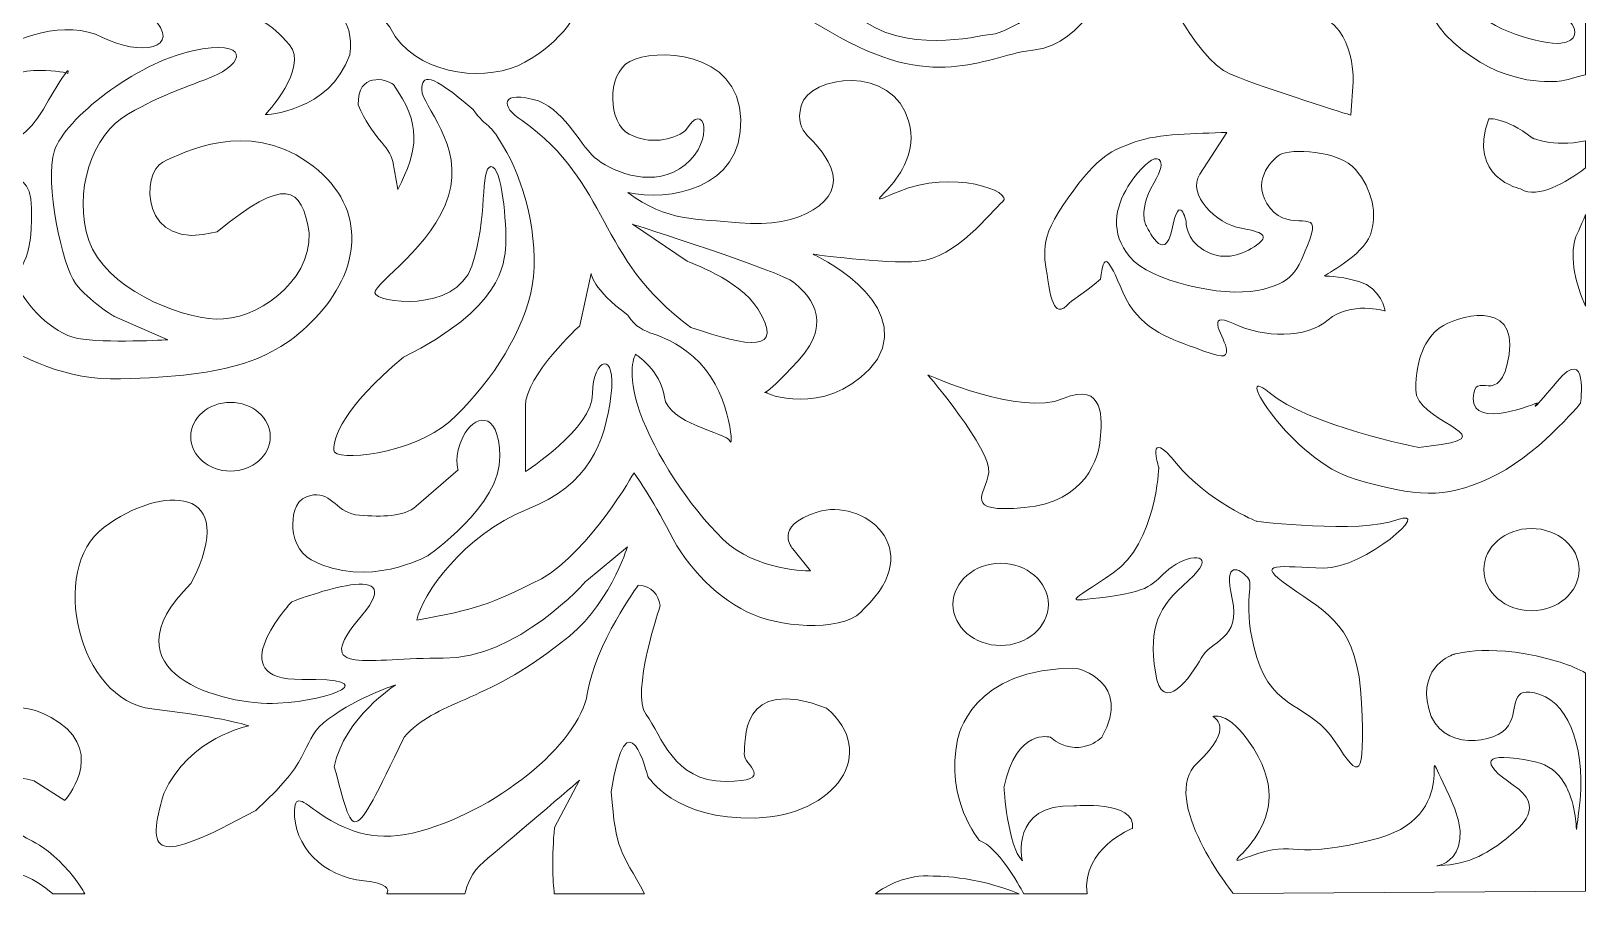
# Model space of a CAD drawing. Header units: millimetres. Extents: x -1204 to 1203, y -590 to 601.
# Drawn here: x 117 to 1203, y -590 to 11 of the extents above; entities that cross this region are included whole.
import ezdxf

# ---------------------------------------------------------------- set-up
doc = ezdxf.new("R2010")
doc.units = ezdxf.units.MM
doc.header["$MEASUREMENT"] = 0
doc.layers.add('Layer 1', color=7, linetype='Continuous')

msp = doc.modelspace()

# ---------------------------------------------------------------- linework, layer by layer
at = {"layer": 'Layer 1', "color": 250, "lineweight": 20}
for points, knots in [([(974.688, 325.651), (1018.2325, 310.6894), (1055.826, 304.6108), (987.2421, 301.7232), (918.6582, 298.8355), (908.7912, 261.9043), (905.1475, 254.9148), (901.5038, 247.9253), (907.5319, 202.8298), (876.4878, 235.7691), (845.4437, 268.7084), (900.7122, 302.7124), (911.6819, 305.5749), (922.6516, 308.4374), (936.1542, 322.8656), (893.6506, 316.1718), (851.1467, 309.4778), (854.4091, 278.6696), (854.4091, 278.6696), (854.4091, 278.6696), (855.1859, 247.6819), (822.6261, 241.7067), (790.0668, 235.7314), (802.1626, 210.2183), (802.1626, 210.2183), (802.1626, 210.2183), (790.3847, 203.1583), (780.2933, 221.5727), (770.2017, 239.987), (770.7538, 264.3445), (785.0408, 277.2775), (799.3278, 290.2105), (816.21, 302.2959), (816.21, 302.2959), (816.21, 302.2959), (836.2772, 319.7858), (814.4465, 313.034), (792.6159, 306.282), (761.6876, 284.9027), (760.3978, 273.4267), (759.108, 261.9507), (758.5094, 226.2069), (751.595, 220.5331), (744.6805, 214.8593), (735.5829, 200.232), (741.425, 192.3758), (747.2672, 184.5197), (741.6811, 172.2158), (717.7222, 197.3888), (693.7632, 222.5618), (699.5283, 250.9181), (709.1694, 260.4108), (718.8109, 269.9035), (750.415, 290.8142), (719.316, 282.8748), (688.2171, 274.9357), (670.7363, 227.1063), (670.7363, 227.1063), (670.7363, 227.1063), (658.0185, 211.1825), (710.1706, 174.0773), (762.3227, 136.9723), (728.5668, 142.2936), (699.1926, 141.7226), (669.8184, 141.1516), (656.9766, 150.054), (649.1068, 159.3158), (641.2371, 168.5776), (633.9811, 189.784), (637.9744, 199.3857), (641.9679, 208.9875), (626.0493, 211.4587), (618.2102, 173.1219), (610.3708, 134.7852), (651.1497, 134.1108), (651.1497, 134.1108), (651.1497, 134.1108), (719.4691, 127.6662), (736.1023, 106.6201), (752.735, 85.5743), (730.5162, 94.3161), (706.3082, 86.3577), (682.1003, 78.3992), (646.6666, 87.7382), (638.6646, 92.3338), (630.6625, 96.9294), (598.7871, 119.9781), (617.533, 90.8063), (636.279, 61.6348), (670.8195, 54.8181), (676.9259, 56.2945), (683.0322, 57.7706), (725.7148, 80.5167), (758.3363, 74.0788), (790.9579, 67.641), (788.9769, 80.4328), (770.4086, 42.8728), (751.8405, 5.3127), (706.2919, 27.373), (706.2919, 27.373), (706.2919, 27.373), (661.722, 40.191), (698.0022, 16.9432), (734.2827, -6.3045), (782.1314, 9.0543), (787.2126, 8.3868), (792.2933, 7.719), (856.0218, 38.7129), (840.5467, 66.5686), (825.0714, 94.4244), (815.671, 88.571), (800.1254, 99.3476), (784.5803, 110.1242), (812.6809, 158.2039), (853.8012, 130.6495), (894.9216, 103.095), (878.7074, 61.0486), (874.3879, 54.5275), (870.0684, 48.0065), (849.9927, 1.0244), (816.5398, -2.4284), (783.0869, -5.8813), (750.2165, -32.5748), (680.3358, 6.3531), (610.4549, 45.2811), (587.8713, 75.2102), (582.8687, 122.4493), (577.8662, 169.6885), (604.4597, 208.346), (630.2217, 237.1128), (655.9839, 265.8798), (716.1389, 306.9631), (773.5823, 320.4283), (835.6948, 343.0266), (931.1436, 340.6126), (974.688, 325.651)], [0, 0, 0, 0, 0.022222222, 0.022222222, 0.022222222, 0.044444444, 0.044444444, 0.044444444, 0.066666667, 0.066666667, 0.066666667, 0.088888889, 0.088888889, 0.088888889, 0.111111111, 0.111111111, 0.111111111, 0.133333333, 0.133333333, 0.133333333, 0.155555556, 0.155555556, 0.155555556, 0.177777778, 0.177777778, 0.177777778, 0.2, 0.2, 0.2, 0.222222222, 0.222222222, 0.222222222, 0.244444444, 0.244444444, 0.244444444, 0.266666667, 0.266666667, 0.266666667, 0.288888889, 0.288888889, 0.288888889, 0.311111111, 0.311111111, 0.311111111, 0.333333333, 0.333333333, 0.333333333, 0.355555556, 0.355555556, 0.355555556, 0.377777778, 0.377777778, 0.377777778, 0.4, 0.4, 0.4, 0.422222222, 0.422222222, 0.422222222, 0.444444444, 0.444444444, 0.444444444, 0.466666667, 0.466666667, 0.466666667, 0.488888889, 0.488888889, 0.488888889, 0.511111111, 0.511111111, 0.511111111, 0.533333333, 0.533333333, 0.533333333, 0.555555556, 0.555555556, 0.555555556, 0.577777778, 0.577777778, 0.577777778, 0.6, 0.6, 0.6, 0.622222222, 0.622222222, 0.622222222, 0.644444444, 0.644444444, 0.644444444, 0.666666667, 0.666666667, 0.666666667, 0.688888889, 0.688888889, 0.688888889, 0.711111111, 0.711111111, 0.711111111, 0.733333333, 0.733333333, 0.733333333, 0.755555556, 0.755555556, 0.755555556, 0.777777778, 0.777777778, 0.777777778, 0.8, 0.8, 0.8, 0.822222222, 0.822222222, 0.822222222, 0.844444444, 0.844444444, 0.844444444, 0.866666667, 0.866666667, 0.866666667, 0.888888889, 0.888888889, 0.888888889, 0.911111111, 0.911111111, 0.911111111, 0.933333333, 0.933333333, 0.933333333, 0.955555556, 0.955555556, 0.955555556, 0.977777778, 0.977777778, 0.977777778, 1, 1, 1, 1]), ([(950.5382, 197.6992), (950.5382, 197.6992), (973.5083, 197.6348), (973.5083, 197.6348), (973.5083, 197.6348), (945.9453, 149.0766), (949.6482, 133.8223), (953.351, 118.568), (954.939, 77.2906), (989.3206, 74.6019), (1023.7022, 71.9129), (1022.5626, 69.5309), (1022.5626, 69.5309), (1022.5626, 69.5309), (989.6999, 44.735), (971.3826, 46.8605), (953.0655, 48.9859), (933.5918, 75.1729), (933.5918, 75.1729), (933.5918, 75.1729), (920.7989, 77.6976), (928.5245, 63.8838), (936.25, 50.07), (972.2974, 25.0808), (1005.928, 22.9125), (1039.5588, 20.7443), (1038.1166, -24.7763), (1038.1166, -24.7763), (1038.1166, -24.7763), (1036.3897, -47.8966), (1036.3897, -47.8966), (1036.3897, -47.8966), (978.8484, -30.2099), (952.6588, -19.4553), (926.469, -8.7008), (899.4947, 55.4616), (899.4947, 55.4616), (899.4947, 55.4616), (907.7996, 121.5993), (916.7685, 135.4698), (925.7375, 149.3406), (934.0764, 162.5909), (938.9966, 168.6955), (943.9168, 174.8), (924.2186, 176.8256), (911.7365, 163.2758), (899.2541, 149.726), (876.9402, 156.7366), (872.9956, 174.2729), (869.0511, 191.8093), (871.1403, 211.5065), (878.4345, 214.9082), (885.7286, 218.3098), (898.0549, 193.9058), (918.8929, 194.2621), (939.7307, 194.6185), (950.5382, 197.6992), (950.5382, 197.6992)], [0, 0, 0, 0, 0.052631579, 0.052631579, 0.052631579, 0.105263158, 0.105263158, 0.105263158, 0.157894737, 0.157894737, 0.157894737, 0.210526316, 0.210526316, 0.210526316, 0.263157895, 0.263157895, 0.263157895, 0.315789474, 0.315789474, 0.315789474, 0.368421053, 0.368421053, 0.368421053, 0.421052632, 0.421052632, 0.421052632, 0.473684211, 0.473684211, 0.473684211, 0.526315789, 0.526315789, 0.526315789, 0.578947368, 0.578947368, 0.578947368, 0.631578947, 0.631578947, 0.631578947, 0.684210526, 0.684210526, 0.684210526, 0.736842105, 0.736842105, 0.736842105, 0.789473684, 0.789473684, 0.789473684, 0.842105263, 0.842105263, 0.842105263, 0.894736842, 0.894736842, 0.894736842, 0.947368421, 0.947368421, 0.947368421, 1, 1, 1, 1]), ([(1123.4565, 86.6905), (1123.4565, 86.6905), (1122.2534, 72.6689), (1131.0845, 60.2533), (1139.9156, 47.8376), (1154.3405, 42.4727), (1165.0245, 46.9654), (1175.7088, 51.4581), (1177.1177, 82.8835), (1168.438, 99.8767), (1159.7581, 116.8701), (1141.8435, 134.072), (1122.8771, 141.8299), (1103.9108, 149.5878), (1111.1432, 133.5433), (1111.24, 125.2951), (1111.3371, 117.047), (1093.9028, 81.7075), (1092.7017, 73.336), (1091.5006, 64.9643), (1075.0654, 31.8932), (1108.1013, 2.439), (1141.1369, -27.015), (1173.7347, -25.0021), (1181.5221, -24.2618), (1186.3214, -23.8053), (1193.4336, -21.3138), (1199.95, -19.7585), (1199.95, -19.7585), (1199.95, 39.7892), (1199.95, 39.7892), (1177.4401, 33.374), (1183.6819, 23.9115), (1188.8254, 17.7197), (1194.5136, 10.8725), (1194.4613, 3.6965), (1182.58, 2.1321), (1170.6989, 0.568), (1130.4183, 12.1666), (1121.4882, 27.1805), (1112.5583, 42.1941), (1117.653, 50.9361), (1115.5135, 70.0725), (1115.194, 82.0503), (1123.2864, 86.3051), (1123.4565, 86.6905)], [0, 0, 0, 0, 0.066666667, 0.066666667, 0.066666667, 0.133333333, 0.133333333, 0.133333333, 0.2, 0.2, 0.2, 0.266666667, 0.266666667, 0.266666667, 0.333333333, 0.333333333, 0.333333333, 0.4, 0.4, 0.4, 0.466666667, 0.466666667, 0.466666667, 0.533333333, 0.533333333, 0.533333333, 0.6, 0.6, 0.6, 0.666666667, 0.666666667, 0.666666667, 0.733333333, 0.733333333, 0.733333333, 0.8, 0.8, 0.8, 0.866666667, 0.866666667, 0.866666667, 0.933333333, 0.933333333, 0.933333333, 1, 1, 1, 1]), ([(387.6535, 44.4003), (387.6535, 44.4003), (297.3244, 79.8393), (240.6061, 77.3749), (183.8876, 74.9105), (59.4013, 49.0515), (38.9409, -19.8131), (18.4801, -88.6777), (35.5375, -137.6879), (45.2429, -155.182), (54.9482, -172.6763), (104.398, -233.4875), (179.6864, -231.5439), (254.9748, -229.6005), (288.6416, -219.1643), (318.0512, -186.1897), (347.4606, -153.2153), (351.942, -110.0591), (309.9284, -80.5556), (267.9147, -51.0521), (223.8005, -73.6136), (209.0957, -80.5556), (194.3911, -87.4976), (192.2902, -143.9595), (246.9079, -129.1495), (294.1731, -90.6089), (305.9044, -96.8234), (311.1468, -130.1561), (311.9776, -164.9468), (273.4774, -191.1948), (246.2775, -189.892), (219.0776, -188.5893), (169.1414, -168.2674), (157.6714, -135.2587), (146.2013, -102.2498), (159.9395, -60.8755), (185.1475, -46.9916), (210.3557, -33.1075), (218.3811, -31.1285), (242.7066, -21.5486), (267.0323, -11.9685), (269.6794, 5.4905), (229.7665, -3.1871), (189.8535, -11.8646), (141.076, -50.4272), (133.6815, -72.6072), (126.2872, -94.7868), (139.3115, -153.0993), (148.3864, -165.1436), (157.461, -177.1883), (175.4849, -188.1565), (175.4849, -188.1565), (175.4849, -188.1565), (212.6249, -204.3313), (212.6249, -204.3313), (212.6249, -204.3313), (168.4265, -206.7958), (149.9408, -203.3248), (131.455, -199.8537), (113.5572, -179.2357), (108.2631, -167.3305), (102.9694, -155.4254), (118.9767, -157.8202), (117.7584, -112.7668), (116.7113, -74.0492), (84.0778, -99.8779), (74.9202, -107.9074), (73.4215, -109.2217), (72.5516, -110.0591), (72.5516, -110.0591), (72.5516, -110.0591), (62.0483, -143.0336), (62.0483, -143.0336), (62.0483, -143.0336), (45.2429, -99.646), (62.0483, -82.2911), (78.8537, -64.9361), (104.9442, -80.1739), (125.951, -43.7284), (146.9578, -7.283), (142.9666, -18.8065), (142.9666, -18.8065), (142.9666, -18.8065), (109.5659, -9.8857), (86.4585, -28.9763), (63.3511, -48.0667), (53.3111, -62.1712), (53.3096, -61.6387), (53.308, -61.1064), (71.0269, -19.6018), (88.2645, -6.8316), (105.5024, 5.9384), (141.543, 19.2488), (167.0823, 6.2193), (192.6215, -6.8101), (224.5569, -2.5622), (201.1134, 20.9362), (177.6701, 44.4346), (161.5782, 44.9556), (171.2836, 47.8713), (180.9889, 50.787), (210.3142, 43.4977), (243.925, 31.3493), (277.5358, 19.2008), (283.6278, 17.0836), (297.3244, 1.0129), (311.0208, -15.0579), (280.5188, -47.5811), (280.5188, -47.5811), (280.5188, -47.5811), (325.1654, -45.9421), (339.3376, -5.9291), (343.1199, 19.9069), (328.3731, 30.4353), (288.0395, 54.8134), (288.0395, 54.8134), (354.7147, 42.5961), (370.848, 6.9483), (391.393, -21.4103), (436.4215, -24.8095), (461.1772, -11.1357), (485.933, 2.5382), (502.3131, 24.3998), (501.0902, 40.9294), (454.4547, 26.779), (424.5831, 27.9359), (387.6535, 44.4003)], [0, 0, 0, 0, 0.023809524, 0.023809524, 0.023809524, 0.047619048, 0.047619048, 0.047619048, 0.071428571, 0.071428571, 0.071428571, 0.095238095, 0.095238095, 0.095238095, 0.119047619, 0.119047619, 0.119047619, 0.142857143, 0.142857143, 0.142857143, 0.166666667, 0.166666667, 0.166666667, 0.19047619, 0.19047619, 0.19047619, 0.214285714, 0.214285714, 0.214285714, 0.238095238, 0.238095238, 0.238095238, 0.261904762, 0.261904762, 0.261904762, 0.285714286, 0.285714286, 0.285714286, 0.30952381, 0.30952381, 0.30952381, 0.333333333, 0.333333333, 0.333333333, 0.357142857, 0.357142857, 0.357142857, 0.380952381, 0.380952381, 0.380952381, 0.404761905, 0.404761905, 0.404761905, 0.428571429, 0.428571429, 0.428571429, 0.452380952, 0.452380952, 0.452380952, 0.476190476, 0.476190476, 0.476190476, 0.5, 0.5, 0.5, 0.523809524, 0.523809524, 0.523809524, 0.547619048, 0.547619048, 0.547619048, 0.571428571, 0.571428571, 0.571428571, 0.595238095, 0.595238095, 0.595238095, 0.619047619, 0.619047619, 0.619047619, 0.642857143, 0.642857143, 0.642857143, 0.666666667, 0.666666667, 0.666666667, 0.69047619, 0.69047619, 0.69047619, 0.714285714, 0.714285714, 0.714285714, 0.738095238, 0.738095238, 0.738095238, 0.761904762, 0.761904762, 0.761904762, 0.785714286, 0.785714286, 0.785714286, 0.80952381, 0.80952381, 0.80952381, 0.833333333, 0.833333333, 0.833333333, 0.857142857, 0.857142857, 0.857142857, 0.880952381, 0.880952381, 0.880952381, 0.904761905, 0.904761905, 0.904761905, 0.928571429, 0.928571429, 0.928571429, 0.952380952, 0.952380952, 0.952380952, 0.976190476, 0.976190476, 0.976190476, 1, 1, 1, 1]), ([(459.3106, -51.6521), (521.4757, -95.7286), (510.275, -146.8925), (576.742, -195.6496), (617.3565, -209.7577), (642.6869, -213.567), (623.447, -182.7172), (610.3832, -162.0868), (574.7133, -150.0036), (574.2374, -149.6804), (574.2374, -149.6804), (536.1562, -123.8155), (536.1562, -123.8155), (536.1562, -123.8155), (640.0541, -156.9814), (648.3362, -164.2), (656.6189, -171.4187), (678.5624, -189.6537), (651.5241, -219.0456), (624.486, -248.4377), (627.212, -239.1973), (630.0785, -241.3835), (632.9453, -243.5697), (677.0398, -257.8432), (706.9241, -217.8699), (730.1911, -176.0744), (661.9268, -144.6955), (661.9268, -144.6955), (661.9268, -144.6955), (710.0972, -151.6673), (735.6415, -149.6687), (761.1855, -147.6702), (786.0751, -115.0449), (794.0158, -108.1202), (801.9567, -101.1953), (758.9323, -85.187), (721.2972, -101.1953), (683.6618, -117.2036), (739.6755, -93.524), (728.697, -52.6515), (717.7188, -11.7791), (659.3793, -20.2261), (653.6871, -41.3885), (647.9948, -62.5508), (664.5132, -61.4939), (674.2931, -84.4773), (684.0734, -107.4606), (653.0694, -127.2499), (610.6849, -122.8715), (580.3776, -119.7407), (560.5676, -122.3951), (532.9179, -101.8037), (560.7734, -107.9366), (612.8942, -99.8833), (611.5787, -50.9232), (610.2632, -1.9631), (551.0871, -1.3675), (534.341, -10.464), (517.595, -19.5606), (519.4431, -53.9148), (533.8602, -61.1829), (548.2775, -68.4511), (563.7084, -65.6507), (573.1559, -58.7062), (586.427, -36.049), (593.8799, -65.5183), (572.8712, -82.4941), (551.8625, -99.4701), (523.7933, -87.8161), (511.9641, -79.1396), (500.135, -70.4629), (490.8603, -46.2205), (470.6952, -37.9907), (443.9698, -29.7609), (444.0554, -42.1997), (459.3106, -51.6521)], [0, 0, 0, 0, 0.04, 0.04, 0.04, 0.08, 0.08, 0.08, 0.12, 0.12, 0.12, 0.16, 0.16, 0.16, 0.2, 0.2, 0.2, 0.24, 0.24, 0.24, 0.28, 0.28, 0.28, 0.32, 0.32, 0.32, 0.36, 0.36, 0.36, 0.4, 0.4, 0.4, 0.44, 0.44, 0.44, 0.48, 0.48, 0.48, 0.52, 0.52, 0.52, 0.56, 0.56, 0.56, 0.6, 0.6, 0.6, 0.64, 0.64, 0.64, 0.68, 0.68, 0.68, 0.72, 0.72, 0.72, 0.76, 0.76, 0.76, 0.8, 0.8, 0.8, 0.84, 0.84, 0.84, 0.88, 0.88, 0.88, 0.92, 0.92, 0.92, 0.96, 0.96, 0.96, 1, 1, 1, 1]), ([(389.525, -30.3839), (389.525, -40.965), (419.1579, -68.9984), (408.1358, -104.1526), (397.1134, -139.307), (356.85, -164.4115), (356.85, -171.5573), (356.85, -178.7029), (412.9076, -186.0348), (424.2922, -153.0456), (435.6767, -120.0564), (429.8304, -84.4434), (437.6147, -83.7288), (445.3989, -83.0143), (448.6598, -124.2207), (447.9058, -138.1212), (447.1516, -152.0217), (445.08, -182.3002), (376.7727, -216.395), (333.5485, -252.6334), (328.1374, -272.5284), (328.1374, -281.1032), (328.1374, -289.678), (383.4101, -284.0084), (408.9451, -261.1625), (434.4804, -238.3165), (457.7166, -203.2866), (465.0979, -172.8283), (472.8873, -140.6854), (462.1122, -97.854), (448.7911, -73.9757), (435.4699, -50.0973), (435.4443, -58.363), (425.157, -43.8691), (394.8136, -17.7568), (389.525, -19.8027), (389.525, -30.3839)], [0, 0, 0, 0, 0.083333333, 0.083333333, 0.083333333, 0.166666667, 0.166666667, 0.166666667, 0.25, 0.25, 0.25, 0.333333333, 0.333333333, 0.333333333, 0.416666667, 0.416666667, 0.416666667, 0.5, 0.5, 0.5, 0.583333333, 0.583333333, 0.583333333, 0.666666667, 0.666666667, 0.666666667, 0.75, 0.75, 0.75, 0.833333333, 0.833333333, 0.833333333, 0.916666667, 0.916666667, 0.916666667, 1, 1, 1, 1]), ([(369.6794, -26.6672), (364.6568, -22.3805), (344.4073, -17.8731), (345.2438, -40.7322), (354.2767, -63.5911), (367.2008, -69.0685), (369.2104, -80.2481), (369.2104, -80.2481), (372.6987, -99.6569), (372.6987, -99.6569), (387.2502, -71.9047), (389.2774, -53.8714), (369.6794, -26.6672)], [0, 0, 0, 0, 0.25, 0.25, 0.25, 0.5, 0.5, 0.5, 0.75, 0.75, 0.75, 1, 1, 1, 1]), ([(1199.95, -84.688), (1186.2016, -94.9485), (1166.5862, -106.4622), (1154.9711, -99.3794), (1154.9711, -99.3794), (1116.9016, -91.4219), (1132.4964, -50.4968), (1132.4964, -50.4968), (1143.5044, -48.9813), (1162.7686, -63.7596), (1162.7686, -63.7596), (1176.0003, -70.6101), (1199.95, -65.797), (1199.95, -65.797), (1199.95, -84.688), (1199.95, -84.688)], [0, 0, 0, 0, 0.2, 0.2, 0.2, 0.4, 0.4, 0.4, 0.6, 0.6, 0.6, 0.8, 0.8, 0.8, 1, 1, 1, 1]), ([(950.174, -59.9412), (928.4236, -60.7928), (902.6938, -60.5862), (886.3307, -66.5913), (869.9675, -72.5965), (861.1446, -75.1251), (839.5849, -105.4322), (818.0248, -135.7394), (822.7995, -143.9535), (826.1945, -166.7576), (829.5894, -189.5618), (836.6262, -182.5935), (839.0607, -179.8929), (841.4951, -177.1923), (849.6006, -172.7104), (862.0765, -162.1689), (864.6283, -143.1944), (866.9463, -146.0706), (877.7038, -171.0973), (888.4612, -196.1238), (908.3234, -202.8364), (927.5031, -209.7933), (946.6829, -216.7505), (950.2886, -217.7296), (949.8777, -211.039), (949.4671, -204.3485), (933.4136, -182.9607), (954.7118, -193.0424), (976.01, -203.1242), (1005.2493, -203.6375), (1020.6292, -190.4567), (1036.0092, -177.2756), (1060.2675, -184.1184), (1060.2675, -184.1184), (1060.2675, -184.1184), (1057.654, -168.1565), (1041.9571, -163.6796), (1026.2604, -159.2027), (1018.0717, -160.3544), (1018.0718, -159.8219), (1018.0719, -159.2895), (1044.7582, -145.7982), (1050.0383, -131.2997), (1055.3183, -116.8014), (1051.3169, -99.6087), (1039.809, -85.8757), (1028.3011, -72.143), (993.8708, -71.1164), (987.2549, -75.3891), (980.6391, -79.662), (966.1858, -94.7245), (980.2511, -112.6828), (994.3162, -130.6411), (1016.7932, -111.2286), (1007.8428, -134.469), (998.8921, -157.7091), (995.9274, -165.0108), (971.3956, -169.9251), (946.8638, -174.839), (896.6468, -163.5725), (882.5819, -146.6706), (868.5166, -129.7687), (872.3057, -112.2851), (881.2562, -97.4959), (890.2068, -82.7068), (899.1572, -78.4813), (899.1572, -78.4813), (899.1572, -78.4813), (910.6651, -75.312), (899.1572, -95.3833), (887.6495, -115.4542), (894.0428, -124.9615), (894.0428, -124.9615), (894.0428, -124.9615), (906.8292, -153.4837), (911.9439, -127.0742), (917.0585, -100.6651), (921.7639, -121.8521), (921.7639, -121.8521), (921.7639, -121.8521), (921.1893, -134.5286), (933.9758, -141.9232), (946.7623, -149.3178), (958.8807, -146.166), (969.0739, -139.537), (979.2671, -132.908), (978.1178, -129.8458), (960.2167, -126.6768), (942.3156, -123.5075), (922.1942, -103.1929), (931.3462, -88.9854), (931.3462, -88.9854), (950.174, -59.9412), (950.174, -59.9412)], [0, 0, 0, 0, 0.032258065, 0.032258065, 0.032258065, 0.064516129, 0.064516129, 0.064516129, 0.096774194, 0.096774194, 0.096774194, 0.129032258, 0.129032258, 0.129032258, 0.161290323, 0.161290323, 0.161290323, 0.193548387, 0.193548387, 0.193548387, 0.225806452, 0.225806452, 0.225806452, 0.258064516, 0.258064516, 0.258064516, 0.290322581, 0.290322581, 0.290322581, 0.322580645, 0.322580645, 0.322580645, 0.35483871, 0.35483871, 0.35483871, 0.387096774, 0.387096774, 0.387096774, 0.419354839, 0.419354839, 0.419354839, 0.451612903, 0.451612903, 0.451612903, 0.483870968, 0.483870968, 0.483870968, 0.516129032, 0.516129032, 0.516129032, 0.548387097, 0.548387097, 0.548387097, 0.580645161, 0.580645161, 0.580645161, 0.612903226, 0.612903226, 0.612903226, 0.64516129, 0.64516129, 0.64516129, 0.677419355, 0.677419355, 0.677419355, 0.709677419, 0.709677419, 0.709677419, 0.741935484, 0.741935484, 0.741935484, 0.774193548, 0.774193548, 0.774193548, 0.806451613, 0.806451613, 0.806451613, 0.838709677, 0.838709677, 0.838709677, 0.870967742, 0.870967742, 0.870967742, 0.903225806, 0.903225806, 0.903225806, 0.935483871, 0.935483871, 0.935483871, 0.967741935, 0.967741935, 0.967741935, 1, 1, 1, 1]), ([(1199.95, -180.9542), (1193.3054, -166.1092), (1188.3351, -148.0998), (1193.0408, -132.7259), (1193.0408, -132.7259), (1196.4292, -125.8133), (1199.95, -117.1192), (1199.95, -117.1192), (1199.95, -180.9542), (1199.95, -180.9542)], [0, 0, 0, 0, 0.333333333, 0.333333333, 0.333333333, 0.666666667, 0.666666667, 0.666666667, 1, 1, 1, 1]), ([(507.3693, -158.0833), (507.3693, -158.0833), (499.6183, -194.3518), (499.6183, -194.3518), (499.6183, -194.3518), (461.612, -229.2938), (461.612, -250.3931), (461.612, -271.4926), (461.612, -296.1086), (461.612, -296.1086), (461.612, -296.1086), (508.4336, -266.2178), (508.4336, -241.6018), (508.4336, -216.9859), (525.4597, -210.8318), (521.2031, -243.3602), (516.9467, -275.8883), (506.4795, -305.0838), (462.6759, -322.4829), (418.8723, -339.8819), (389.2509, -381.8709), (386.0586, -399.4538), (428.1287, -391.8448), (435.9816, -389.0145), (472.7295, -370.8357), (507.0952, -350.689), (537.165, -296.9878), (537.165, -296.9878), (537.165, -296.9878), (550.2441, -315.0501), (562.1044, -338.7867), (573.9644, -362.5238), (596.911, -386.0049), (620.322, -395.6755), (643.7328, -405.346), (686.1431, -407.7597), (697.8485, -391.056), (741.8421, -349.1062), (696.4203, -314.1294), (664.8606, -324.2411), (633.3009, -334.3529), (647.8344, -349.7363), (647.8344, -349.7363), (647.8344, -349.7363), (660.2055, -365.158), (660.2055, -365.158), (660.2055, -365.158), (622.4732, -365.8901), (599.0626, -343.0324), (575.6516, -320.1749), (551.6603, -283.6535), (541.4217, -254.7889), (531.1828, -225.9244), (538.3181, -214.4218), (538.3181, -214.4218), (538.3181, -214.4218), (556.2302, -225.8123), (558.4477, -244.2393), (560.6649, -262.6661), (601.5003, -268.7081), (604.2053, -275.0092), (606.91, -281.3103), (603.8957, -237.2797), (578.6661, -216.1066), (553.4366, -194.9337), (544.614, -204.6778), (532.9086, -187.095), (507.9211, -168.7319), (507.3693, -158.0833), (507.3693, -158.0833)], [0, 0, 0, 0, 0.043478261, 0.043478261, 0.043478261, 0.086956522, 0.086956522, 0.086956522, 0.130434783, 0.130434783, 0.130434783, 0.173913043, 0.173913043, 0.173913043, 0.217391304, 0.217391304, 0.217391304, 0.260869565, 0.260869565, 0.260869565, 0.304347826, 0.304347826, 0.304347826, 0.347826087, 0.347826087, 0.347826087, 0.391304348, 0.391304348, 0.391304348, 0.434782609, 0.434782609, 0.434782609, 0.47826087, 0.47826087, 0.47826087, 0.52173913, 0.52173913, 0.52173913, 0.565217391, 0.565217391, 0.565217391, 0.608695652, 0.608695652, 0.608695652, 0.652173913, 0.652173913, 0.652173913, 0.695652174, 0.695652174, 0.695652174, 0.739130435, 0.739130435, 0.739130435, 0.782608696, 0.782608696, 0.782608696, 0.826086957, 0.826086957, 0.826086957, 0.869565217, 0.869565217, 0.869565217, 0.913043478, 0.913043478, 0.913043478, 0.956521739, 0.956521739, 0.956521739, 1, 1, 1, 1]), ([(1166.2885, -248.1303), (1166.2885, -248.1303), (1121.3044, -267.3561), (1121.7312, -245.0749), (1122.1578, -222.7938), (1140.6567, -254.2135), (1146.6177, -214.6347), (1152.5784, -175.056), (1109.3173, -188.002), (1098.5482, -195.8708), (1087.7789, -203.7394), (1082.1085, -217.2421), (1081.614, -239.0451), (1081.1195, -260.8481), (1141.1787, -271.1615), (1099.2729, -277.1074), (1099.2729, -277.1074), (1083.6934, -279.3177), (1083.6934, -279.3177), (1083.6934, -279.3177), (1006.9782, -264.0066), (979.5142, -241.0961), (952.0505, -218.1855), (995.9132, -289.1223), (1039.546, -301.3806), (1083.1788, -313.639), (1100.1805, -315.3039), (1132.5995, -300.9189), (1165.0184, -286.534), (1196.3569, -248.5529), (1196.3569, -248.5529), (1196.3569, -248.5529), (1202.0669, -207.1749), (1180.1135, -233.3258), (1158.1598, -259.4766), (1166.2885, -248.1303), (1166.2885, -248.1303)], [0, 0, 0, 0, 0.083333333, 0.083333333, 0.083333333, 0.166666667, 0.166666667, 0.166666667, 0.25, 0.25, 0.25, 0.333333333, 0.333333333, 0.333333333, 0.416666667, 0.416666667, 0.416666667, 0.5, 0.5, 0.5, 0.583333333, 0.583333333, 0.583333333, 0.666666667, 0.666666667, 0.666666667, 0.75, 0.75, 0.75, 0.833333333, 0.833333333, 0.833333333, 0.916666667, 0.916666667, 0.916666667, 1, 1, 1, 1]), ([(741.9042, -228.7429), (741.9042, -228.7429), (806.6427, -257.9162), (836.0692, -245.2743), (865.4958, -232.6326), (863.1416, -260.8336), (861.9645, -273.4752), (860.7876, -286.1171), (852.5481, -317.2352), (808.9968, -321.1249), (765.4454, -325.0147), (781.9243, -312.373), (784.2785, -296.8139), (786.6326, -281.2547), (741.9042, -228.7429), (741.9042, -228.7429)], [0, 0, 0, 0, 0.2, 0.2, 0.2, 0.4, 0.4, 0.4, 0.6, 0.6, 0.6, 0.8, 0.8, 0.8, 1, 1, 1, 1]), ([(283.9565, -271.8209), (283.9565, -284.9791), (271.5076, -295.7111), (256.2444, -295.7111), (240.9808, -295.7111), (228.5319, -284.9791), (228.5319, -271.8209), (228.5319, -258.6626), (240.9808, -247.9307), (256.2444, -247.9307), (271.5076, -247.9307), (283.9565, -258.6626), (283.9565, -271.8209)], [0, 0, 0, 0, 0.25, 0.25, 0.25, 0.5, 0.5, 0.5, 0.75, 0.75, 0.75, 1, 1, 1, 1]), ([(414.7551, -294.8708), (414.7551, -294.8708), (411.226, -285.3946), (418.2845, -271.545), (425.3429, -257.6954), (442.9891, -251.1351), (443.8713, -285.3946), (444.7538, -319.6542), (393.5799, -354.643), (393.5799, -354.643), (393.5799, -354.643), (351.659, -378.4041), (312.4074, -357.5586), (303.7613, -352.967), (298.9521, -340.7202), (299.5699, -332.5381), (300.1878, -324.356), (300.9519, -314.1389), (313.9957, -312.3651), (327.0394, -310.5912), (330.4556, -325.3762), (346.1116, -326.5062), (361.7677, -327.6363), (376.5972, -327.6934), (385.6391, -320.2374), (385.6391, -320.2374), (414.7551, -294.8708), (414.7551, -294.8708)], [0, 0, 0, 0, 0.111111111, 0.111111111, 0.111111111, 0.222222222, 0.222222222, 0.222222222, 0.333333333, 0.333333333, 0.333333333, 0.444444444, 0.444444444, 0.444444444, 0.555555556, 0.555555556, 0.555555556, 0.666666667, 0.666666667, 0.666666667, 0.777777778, 0.777777778, 0.777777778, 0.888888889, 0.888888889, 0.888888889, 1, 1, 1, 1]), ([(902.7, -293.2795), (902.7, -293.2795), (893.2888, -263.6364), (915.0523, -290.3638), (936.8161, -317.0913), (970.9319, -330.6979), (970.9319, -330.6979), (970.9319, -330.6979), (1042.105, -339.4451), (1068.5741, -329.726), (1095.0433, -320.0069), (1046.2223, -363.7428), (1017.4003, -363.2567), (988.5782, -362.7708), (966.8146, -357.4253), (993.8719, -376.3773), (1020.9295, -395.3296), (1041.5167, -403.1049), (1043.8695, -457.0456), (1046.2223, -510.9863), (1042.693, -510.9863), (1025.6351, -484.2589), (1008.5772, -457.5315), (982.1079, -462.877), (970.9319, -425.4587), (959.7562, -388.0403), (969.7556, -374.9196), (964.4616, -369.5741), (959.1679, -364.2286), (947.4039, -356.4534), (953.8741, -384.6387), (960.3442, -412.8239), (938.5807, -413.7958), (932.1103, -425.9445), (925.6401, -438.0934), (905.0578, -467.7251), (900.3473, -435.6637), (895.6369, -403.6023), (901.908, -390.975), (923.2873, -372.0037), (944.6665, -353.0326), (925.6401, -352.5658), (912.1116, -362.285), (898.5827, -372.0037), (900.7636, -379.1217), (867.4077, -383.1807), (834.0519, -387.2399), (840.5077, -387.7322), (870.937, -366.6584), (900.9354, -345.7623), (902.7, -293.2795), (902.7, -293.2795)], [0, 0, 0, 0, 0.058823529, 0.058823529, 0.058823529, 0.117647059, 0.117647059, 0.117647059, 0.176470588, 0.176470588, 0.176470588, 0.235294118, 0.235294118, 0.235294118, 0.294117647, 0.294117647, 0.294117647, 0.352941176, 0.352941176, 0.352941176, 0.411764706, 0.411764706, 0.411764706, 0.470588235, 0.470588235, 0.470588235, 0.529411765, 0.529411765, 0.529411765, 0.588235294, 0.588235294, 0.588235294, 0.647058824, 0.647058824, 0.647058824, 0.705882353, 0.705882353, 0.705882353, 0.764705882, 0.764705882, 0.764705882, 0.823529412, 0.823529412, 0.823529412, 0.882352941, 0.882352941, 0.882352941, 0.941176471, 0.941176471, 0.941176471, 1, 1, 1, 1]), ([(504.1413, -372.0749), (504.1413, -372.0749), (455.4743, -426.9916), (404.4334, -426.0109), (353.3925, -425.0303), (310.6605, -439.74), (347.4575, -396.5914), (384.2544, -353.4426), (298.7906, -386.7848), (298.7906, -386.7848), (298.7906, -386.7848), (247.7495, -441.7014), (305.9125, -440.7207), (364.0755, -439.74), (327.2784, -455.4305), (289.2945, -457.3917), (251.3105, -459.3531), (165.8466, -435.8174), (228.7575, -374.0363), (264.5222, -304.5458), (207.3916, -305.3906), (168.2206, -334.8102), (129.0495, -364.2299), (150.4156, -455.4305), (201.4567, -461.3144), (252.4976, -467.1984), (269.1155, -473.0823), (269.1155, -473.0823), (269.1155, -473.0823), (227.5705, -480.9274), (209.7656, -520.1536), (197.8988, -562.183), (201.1146, -571.7044), (273.8635, -531.9213), (317.7694, -492.8393), (303.1997, -483.8722), (324.5657, -468.1817), (345.9317, -452.4912), (371.1975, -444.6433), (371.1975, -444.6433), (371.1975, -444.6433), (335.5875, -467.1984), (328.4655, -501.5211), (342.7095, -551.5344), (339.1484, -560.3603), (377.1325, -480.9274), (399.5177, -455.4305), (432.7667, -457.7993), (486.3363, -415.2238), (519.5723, -391.6881), (532.6292, -348.5393), (532.6292, -348.5393), (532.6292, -348.5393), (504.1413, -372.0749), (504.1413, -372.0749)], [0, 0, 0, 0, 0.055555556, 0.055555556, 0.055555556, 0.111111111, 0.111111111, 0.111111111, 0.166666667, 0.166666667, 0.166666667, 0.222222222, 0.222222222, 0.222222222, 0.277777778, 0.277777778, 0.277777778, 0.333333333, 0.333333333, 0.333333333, 0.388888889, 0.388888889, 0.388888889, 0.444444444, 0.444444444, 0.444444444, 0.5, 0.5, 0.5, 0.555555556, 0.555555556, 0.555555556, 0.611111111, 0.611111111, 0.611111111, 0.666666667, 0.666666667, 0.666666667, 0.722222222, 0.722222222, 0.722222222, 0.777777778, 0.777777778, 0.777777778, 0.833333333, 0.833333333, 0.833333333, 0.888888889, 0.888888889, 0.888888889, 0.944444444, 0.944444444, 0.944444444, 1, 1, 1, 1]), ([(154.8283, -590.0266), (151.4377, -583.813), (144.9233, -574.2007), (133.1398, -563.7166), (112.8646, -545.6776), (109.7455, -557.274), (97.2684, -528.9271), (84.7914, -500.58), (119.8829, -511.5323), (119.8829, -511.5323), (119.8829, -511.5323), (140.9377, -525.0616), (140.9377, -525.0616), (140.9377, -525.0616), (169.0739, -492.9179), (137.1425, -470.9872), (105.2113, -449.0568), (86.2446, -466.2709), (77.7732, -475.4542), (69.3018, -484.6378), (65.2961, -499.9358), (65.2961, -499.9358), (65.2961, -499.9358), (60.6174, -479.3199), (60.6174, -479.3199), (57.8905, -467.3052), (98.8281, -429.7126), (98.8281, -429.7126), (98.8281, -429.7126), (115.204, -383.9708), (94.1492, -366.576), (73.0943, -349.1812), (63.7364, -329.8537), (69.1952, -349.8255), (74.6537, -369.7973), (48.9201, -394.9231), (27.8653, -421.3373), (6.8102, -447.7516), (28.5571, -490.2869), (30.9844, -505.0898), (33.4114, -519.8927), (68.6146, -538.7076), (91.9135, -561.3542), (68.7093, -557.9609), (62.1422, -553.193), (48.9201, -566.2935), (48.9201, -566.2935), (69.6111, -582.7003), (69.6111, -582.7003), (87.5168, -573.0889), (106.0248, -567.4534), (132.532, -590.0266), (132.532, -590.0266), (154.8283, -590.0266), (154.8283, -590.0266)], [0, 0, 0, 0, 0.055555556, 0.055555556, 0.055555556, 0.111111111, 0.111111111, 0.111111111, 0.166666667, 0.166666667, 0.166666667, 0.222222222, 0.222222222, 0.222222222, 0.277777778, 0.277777778, 0.277777778, 0.333333333, 0.333333333, 0.333333333, 0.388888889, 0.388888889, 0.388888889, 0.444444444, 0.444444444, 0.444444444, 0.5, 0.5, 0.5, 0.555555556, 0.555555556, 0.555555556, 0.611111111, 0.611111111, 0.611111111, 0.666666667, 0.666666667, 0.666666667, 0.722222222, 0.722222222, 0.722222222, 0.777777778, 0.777777778, 0.777777778, 0.833333333, 0.833333333, 0.833333333, 0.888888889, 0.888888889, 0.888888889, 0.944444444, 0.944444444, 0.944444444, 1, 1, 1, 1]), ([(1129.0013, -364.3152), (1129.0013, -380.0842), (1143.9201, -392.9452), (1162.2116, -392.9452), (1180.5034, -392.9452), (1195.4221, -380.0842), (1195.4221, -364.3152), (1195.4221, -348.5463), (1180.5034, -335.6852), (1162.2116, -335.6852), (1143.9201, -335.6852), (1129.0013, -348.5463), (1129.0013, -364.3152)], [0, 0, 0, 0, 0.25, 0.25, 0.25, 0.5, 0.5, 0.5, 0.75, 0.75, 0.75, 1, 1, 1, 1]), ([(759.3843, -388.5276), (759.3843, -404.2964), (774.3031, -417.1575), (792.5946, -417.1575), (810.8864, -417.1575), (825.8051, -404.2964), (825.8051, -388.5276), (825.8051, -372.7585), (810.8864, -359.8975), (792.5946, -359.8975), (774.3031, -359.8975), (759.3843, -372.7585), (759.3843, -388.5276)], [0, 0, 0, 0, 0.25, 0.25, 0.25, 0.5, 0.5, 0.5, 0.75, 0.75, 0.75, 1, 1, 1, 1]), ([(555.5695, -389.4108), (555.5695, -389.4108), (534.6422, -450.7121), (545.6702, -465.2899), (556.6982, -479.8676), (564.4182, -511.7565), (600.8112, -511.7565), (637.2044, -511.7565), (612.9422, -499.9119), (614.0451, -492.6231), (615.1478, -485.3343), (609.6337, -437.0455), (671.3918, -460.7344), (707.7847, -491.7121), (678.0086, -535.4452), (621.7647, -537.2674), (565.521, -539.0896), (546.773, -508.112), (546.773, -508.112), (546.773, -508.112), (532.4364, -447.9789), (521.4082, -519.0453), (524.5688, -560.8248), (528.0126, -559.2684), (544.6599, -590.0266), (544.6599, -590.0266), (481.7323, -590.0266), (481.7323, -590.0266), (480.7623, -581.3026), (479.9454, -563.7268), (481.9275, -543.8999), (481.9275, -543.8999), (499.3959, -510.918), (499.3959, -510.918), (499.3959, -510.918), (445.6671, -557.1298), (432.6535, -567.6982), (423.9753, -574.7459), (420.7315, -584.385), (419.5332, -590.0266), (419.5332, -590.0266), (365.1516, -590.0266), (365.1516, -590.0266), (366.9795, -586.6994), (365.5551, -582.5437), (349.3681, -581.0005), (320.6948, -578.2673), (299.7413, -556.4006), (300.8441, -531.8008), (301.9469, -507.2009), (325.7191, -561.3609), (383.0657, -547.6943), (440.4122, -534.0276), (499.2287, -485.4351), (504.743, -450.813), (510.2569, -416.1909), (540.195, -375.0582), (540.195, -375.0582), (549.7827, -376.1555), (554.0773, -381.3683), (555.5695, -389.4108)], [0, 0, 0, 0, 0.05, 0.05, 0.05, 0.1, 0.1, 0.1, 0.15, 0.15, 0.15, 0.2, 0.2, 0.2, 0.25, 0.25, 0.25, 0.3, 0.3, 0.3, 0.35, 0.35, 0.35, 0.4, 0.4, 0.4, 0.45, 0.45, 0.45, 0.5, 0.5, 0.5, 0.55, 0.55, 0.55, 0.6, 0.6, 0.6, 0.65, 0.65, 0.65, 0.7, 0.7, 0.7, 0.75, 0.75, 0.75, 0.8, 0.8, 0.8, 0.85, 0.85, 0.85, 0.9, 0.9, 0.9, 0.95, 0.95, 0.95, 1, 1, 1, 1]), ([(954.5222, -589.8623), (954.5222, -589.8623), (1199.95, -588.1143), (1199.95, -588.1143), (1199.95, -588.1143), (1199.95, -436.3796), (1199.95, -436.3796), (1195.1931, -433.5798), (1189.3501, -430.9914), (1182.1706, -428.7845), (1135.3339, -414.3864), (1108.1032, -423.3851), (1108.1032, -423.3851), (1108.1032, -423.3851), (1083.051, -430.5841), (1090.6756, -461.1799), (1098.3002, -491.7758), (1138.6016, -485.4767), (1146.2262, -472.8784), (1153.8507, -460.2801), (1146.2262, -444.0823), (1168.0108, -451.2813), (1189.7952, -458.4804), (1200.6874, -491.7758), (1195.2413, -532.2702), (1189.7952, -572.7645), (1202.8659, -506.1738), (1164.743, -498.0748), (1126.62, -489.976), (1126.62, -498.9748), (1149.4939, -514.2727), (1172.3674, -529.5706), (1154.94, -543.0687), (1146.2262, -550.2677), (1137.5123, -557.4667), (1122.2632, -569.1651), (1101.5678, -570.065), (1080.8726, -570.9649), (1130.9771, -575.4641), (1104.8355, -521.4717), (1078.6941, -467.4791), (1118.9956, -534.0699), (1055.8204, -551.1677), (992.6452, -568.2653), (1000.2696, -551.1677), (966.5038, -563.7659), (932.7378, -576.3641), (1001.3589, -548.4679), (971.9499, -494.4754), (953.433, -461.1799), (940.3625, -466.5792), (940.3625, -466.5792), (940.3625, -466.5792), (956.7008, -473.7782), (929.4701, -498.9748), (902.2395, -524.1713), (954.5222, -589.8623), (954.5222, -589.8623)], [0, 0, 0, 0, 0.052631579, 0.052631579, 0.052631579, 0.105263158, 0.105263158, 0.105263158, 0.157894737, 0.157894737, 0.157894737, 0.210526316, 0.210526316, 0.210526316, 0.263157895, 0.263157895, 0.263157895, 0.315789474, 0.315789474, 0.315789474, 0.368421053, 0.368421053, 0.368421053, 0.421052632, 0.421052632, 0.421052632, 0.473684211, 0.473684211, 0.473684211, 0.526315789, 0.526315789, 0.526315789, 0.578947368, 0.578947368, 0.578947368, 0.631578947, 0.631578947, 0.631578947, 0.684210526, 0.684210526, 0.684210526, 0.736842105, 0.736842105, 0.736842105, 0.789473684, 0.789473684, 0.789473684, 0.842105263, 0.842105263, 0.842105263, 0.894736842, 0.894736842, 0.894736842, 0.947368421, 0.947368421, 0.947368421, 1, 1, 1, 1]), ([(808.6207, -590.0266), (804.9196, -583.0924), (790.4726, -557.3399), (777.8418, -552.9921), (777.8418, -552.9921), (753.4719, -524.3017), (762.6106, -482.5245), (762.6106, -482.5245), (771.7494, -431.1839), (846.0779, -433.1974), (846.0779, -433.1974), (884.4606, -442.2574), (863.1369, -481.0144), (863.1369, -481.0144), (846.6871, -497.1214), (827.1911, -481.0144), (827.1911, -481.0144), (803.4302, -473.9677), (794.9008, -516.2482), (794.9008, -516.2482), (797.3378, -556.5155), (807.695, -567.0855), (807.695, -567.0855), (798.5564, -527.3218), (843.6409, -528.8317), (843.6409, -528.8317), (886.8975, -524.8049), (884.4606, -544.4352), (884.4606, -544.4352), (848.6802, -558.4668), (852.7548, -590.0266), (852.7548, -590.0266), (808.6207, -590.0266), (808.6207, -590.0266)], [0, 0, 0, 0, 0.090909091, 0.090909091, 0.090909091, 0.181818182, 0.181818182, 0.181818182, 0.272727273, 0.272727273, 0.272727273, 0.363636364, 0.363636364, 0.363636364, 0.454545455, 0.454545455, 0.454545455, 0.545454545, 0.545454545, 0.545454545, 0.636363636, 0.636363636, 0.636363636, 0.727272727, 0.727272727, 0.727272727, 0.818181818, 0.818181818, 0.818181818, 0.909090909, 0.909090909, 0.909090909, 1, 1, 1, 1]), ([(705.3324, -590.0266), (712.9047, -584.3684), (727.1197, -576.3314), (745.5515, -577.6556), (745.5515, -577.6556), (774.6812, -577.1951), (805.5456, -590.0266), (805.5456, -590.0266), (705.3324, -590.0266), (705.3324, -590.0266)], [0, 0, 0, 0, 0.333333333, 0.333333333, 0.333333333, 0.666666667, 0.666666667, 0.666666667, 1, 1, 1, 1])]:
    msp.add_open_spline(points, degree=3, knots=knots, dxfattribs=at)

doc.saveas('drawing.dxf')
